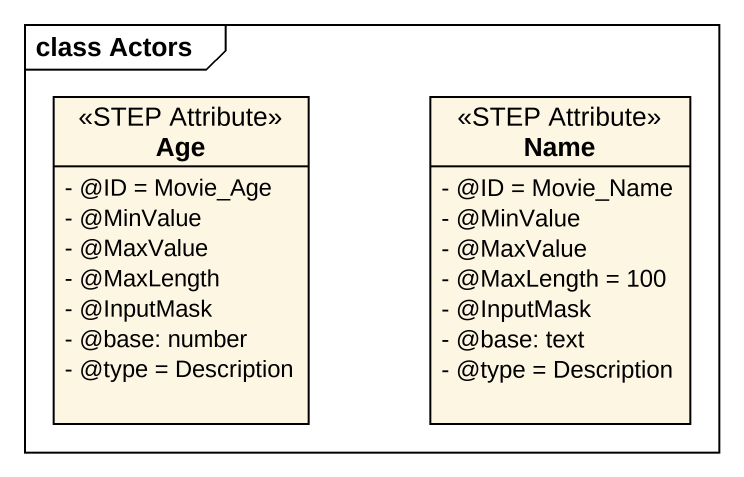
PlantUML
@startuml
mainframe class Actors
hide circle
hide empty members
skinparam classAttributeIconSize 0
class Age <<STEP Attribute>> {
  - @ID = Movie_Age
  - @MinValue
  - @MaxValue
  - @MaxLength
  - @InputMask
  - @base: number
  - @type = Description
}
class Name <<STEP Attribute>> {
  - @ID = Movie_Name
  - @MinValue
  - @MaxValue
  - @MaxLength = 100
  - @InputMask
  - @base: text
  - @type = Description
}
@enduml
